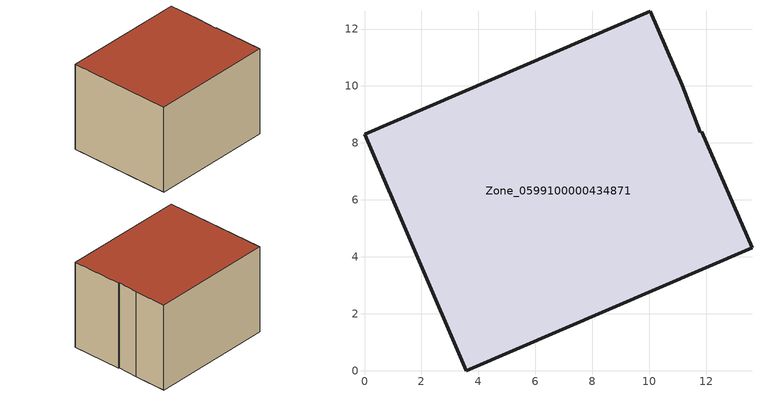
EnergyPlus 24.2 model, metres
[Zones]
Zone_0599100000434871
 floor ground (C_G): 11.15,10.02 11.79,8.37 11.85,8.4 13.61,4.32 3.58,0 0,8.31 10.03,12.62 z0
 wall outside (C_F): 3.58,0 13.61,4.32 11.85,8.4 11.79,8.37 11.15,10.02 10.03,12.62 0,8.31 3.58,0 z0:7.68
 roof outside (C_R): 11.79,8.37 11.15,10.02 10.03,12.62 0,8.31 3.58,0 13.61,4.32 11.85,8.4 z7.68
[BUILDING]
Pand.0599100000434871: North Axis=0; Terrain=City; Loads Convergence Tolerance Value=0.04; Temperature Convergence Tolerance Value=0.4; Solar Distribution=FullExterior; Maximum Number of Warmup Days=25; Minimum Number of Warmup Days=1
[Site:Location]
Rotterdam.The.Hague.AP_ZH_NLD Design_Conditions: Latitude=51.96; Longitude=4.45; Time Zone=1; Elevation=-4.5
[SITE:GROUNDTEMPERATURE:BUILDINGSURFACE]
18, 18, 18, 18, 18, 18, 18, 18, 18, 18, 18, 18
[MATERIAL] Thermal Absorptance=0.9; Solar Absorptance=0.7; Visible Absorptance=0.7
Name | Roughness | Thickness | Conductivity | Density | Specific Heat
G.D.2006-2014 | MediumSmooth | 0.15 | 0.06 | 540 | 1210
F.D.2006-2014 | Rough | 0.3 | 0.12 | 1920 | 840
R.D.2006-2014 | MediumRough | 0.2 | 0.08 | 1500 | 1000
[CONSTRUCTION]
C_G: G.D.2006-2014
C_F: F.D.2006-2014
C_R: R.D.2006-2014
[ZONE]
Zone_0599100000434871: Type=1; Multiplier=1; Ceiling Height=Autocalculate; Volume=Autocalculate; Floor Area=autocalculate; Part of Total Floor Area=Yes
[ZONEINFILTRATION:DESIGNFLOWRATE]
Infil_Zone_0599100000434871: Zone or ZoneList or Space or SpaceList=Zone_0599100000434871; Schedule=AlwaysOn; Design Flow Rate Calculation Method=Flow/Area; Flow Rate per Floor Area=0.0021; Constant Term Coefficient=1; Temperature Term Coefficient=0; Velocity Term Coefficient=0; Velocity Squared Term Coefficient=0
[HVACTEMPLATE:ZONE:IDEALLOADSAIRSYSTEM]
Zone_0599100000434871: Maximum Heating Supply Air Temperature=50; Minimum Cooling Supply Air Temperature=13; Maximum Heating Supply Air Humidity Ratio=0.0156; Minimum Cooling Supply Air Humidity Ratio=0.0077; Heating Limit=NoLimit; Cooling Limit=NoLimit; Dehumidification Control Type=ConstantSensibleHeatRatio; Cooling Sensible Heat Ratio=0.7; Dehumidification Setpoint=60; Humidification Control Type=None; Humidification Setpoint=30; Outdoor Air Method=None; Outdoor Air Flow Rate per Person=0.00944; Outdoor Air Flow Rate per Zone Floor Area=0; Outdoor Air Flow Rate per Zone=0; Demand Controlled Ventilation Type=None; Outdoor Air Economizer Type=NoEconomizer; Heat Recovery Type=None; Sensible Heat Recovery Effectiveness=0.7; Latent Heat Recovery Effectiveness=0.65
[ZONECONTROL:THERMOSTAT]
ThermostatControl_Zone_0599100000434871: Zone or ZoneList=Zone_0599100000434871; Control Type Schedule=DualSetpointControlType; Control 1=Thermostat_Zone_0599100000434871; Temperature Difference Between Cutout And Setpoint=0
[THERMOSTATSETPOINT:DUALSETPOINT]
Thermostat_Zone_0599100000434871: Heating Setpoint Temperature Schedule=HeatingSetpoint_Zone_0599100000434871; Cooling Setpoint Temperature Schedule=CoolingSetpoint_Zone_0599100000434871
[SCHEDULE:COMPACT]
HeatingSetpoint_Zone_0599100000434871: Through: 12/31, For: AllDays, Until: 24:00, 21
CoolingSetpoint_Zone_0599100000434871: Through: 12/31, For: AllDays, Until: 24:00, 24
DualSetpointControlType: Through: 12/31, For: AllDays, Until: 24:00, 4
AlwaysOn: Through: 12/31, For: AllDays, Until: 24:00, 1
